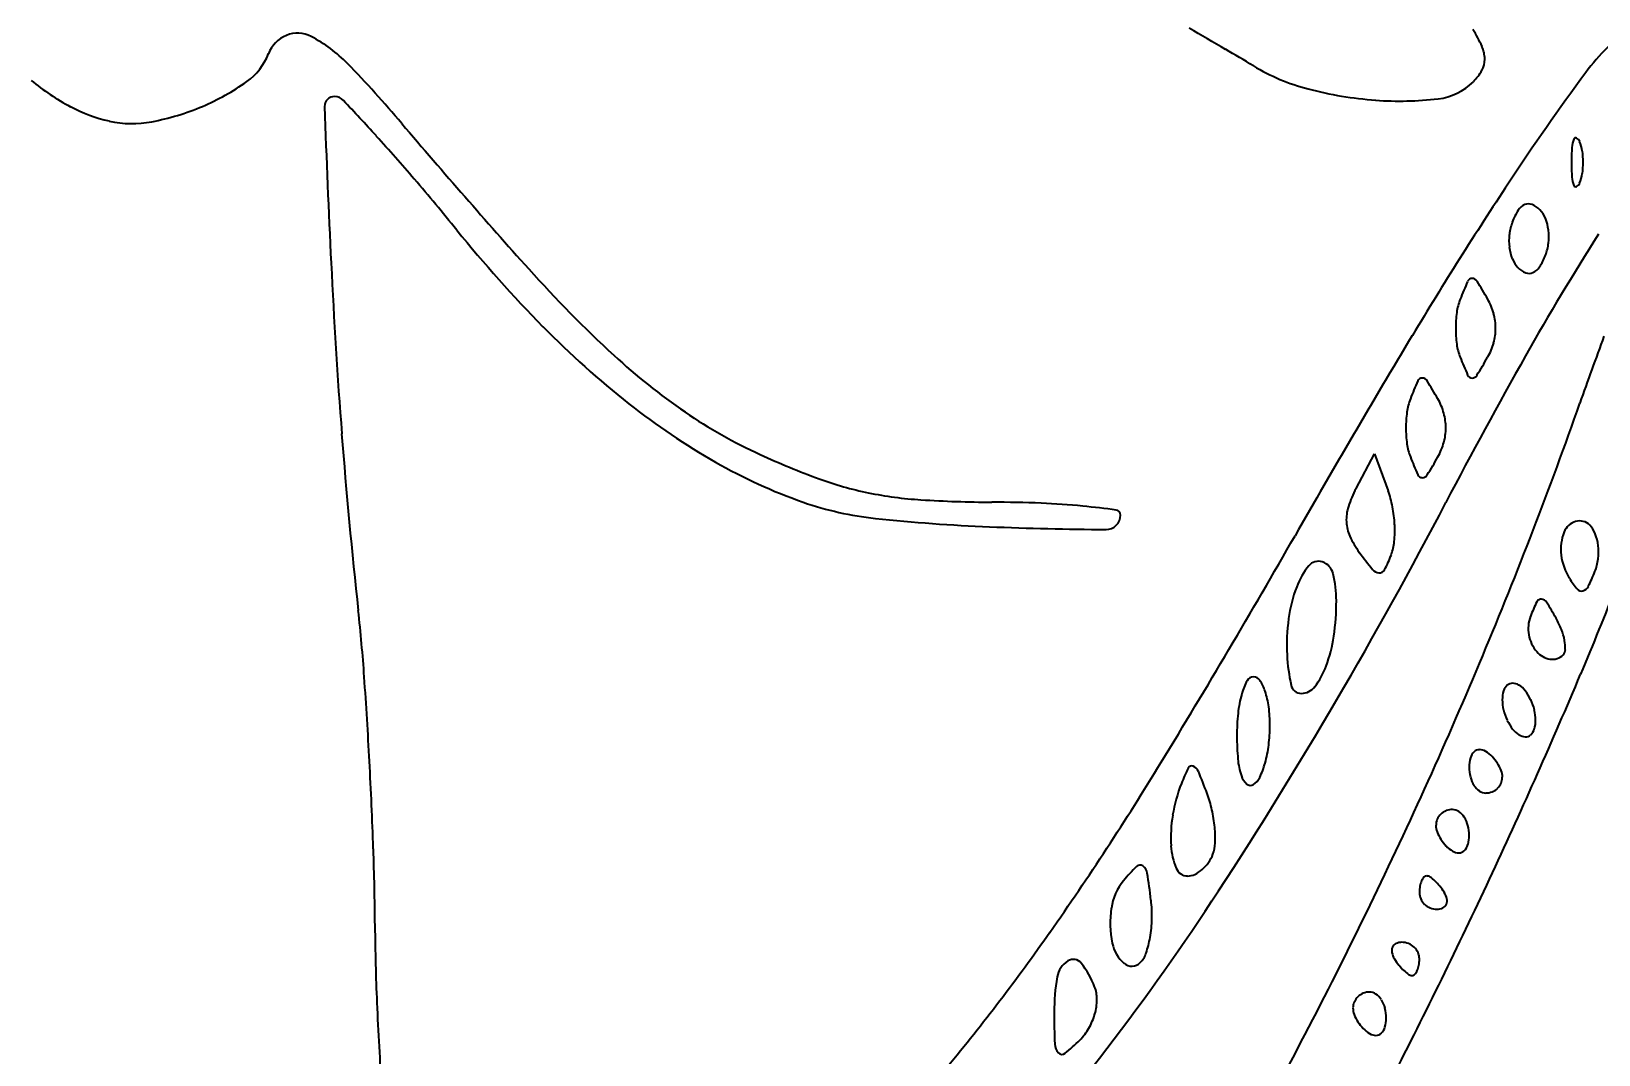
# Model space of a CAD drawing. Header units: millimetres. Extents: x 56222 to 3066687, y -650199 to -121287.
# Drawn here: x 141940.712 to 141941.892, y -185300.135 to -185299.365 of the extents above; entities that cross this region are included whole.
import ezdxf
from ezdxf import colors
from ezdxf.entities.mleader import LeaderData, LeaderLine
from ezdxf.math import Vec2, Vec3

# ---------------------------------------------------------------- set-up
doc = ezdxf.new("R2010")
doc.units = ezdxf.units.MM
doc.header["$MEASUREMENT"] = 0
doc.layers.add('$TD_AUDIT_GENERATED_(A0BDF17)', color=32, linetype='Continuous', lineweight=30)
doc.layers.add('Text', color=7, linetype='Continuous', lineweight=15)
doc.styles.add('style4', font='ARIALN.TTF')

msp = doc.modelspace()

# ---------------------------------------------------------------- linework, layer by layer
at = {"layer": '$TD_AUDIT_GENERATED_(A0BDF17)', "linetype": 'Continuous', "lineweight": 25, "ltscale": 2}
for p, q in [((141941.7091, -185299.709, 0.5173), (141941.7229, -185299.6831, 0.5173)), ((141941.7229, -185299.6831, 0.5173), (141941.7332, -185299.7108, 0.5173))]:
    msp.add_line(p, q, dxfattribs=at)
for centre, radius, start, end in [((141937.8063, -185305.8482, 0.5173), 7.5053, 59.5419, 59.78391), ((141942.0065, -185299.4875, 0.5173), 0.1546, 125.1429, 143.7267), ((141940.9131, -185299.3905, 0.5173), 0.0242, 112.312, 159.0085), ((141940.9123, -185299.3885, 0.5173), 0.0221, 62.3443, 112.312), ((141940.8726, -185299.4643, 0.5173), 0.1077, 44.1012, 62.3443), ((141941.7064, -185299.4201, 0.5173), 0.1068, 24.1668, 31.9874), ((141940.8474, -185299.3653, 0.5173), 0.0461, 305.3541, 339.0085), ((141940.2612, -185301.6736, 0.5173), 2.6625, 59.0176, 59.5419), ((141941.7817, -185299.3863, 0.5173), 0.0242, 0.6079, 24.1669), ((141941.789, -185299.3862, 0.5173), 0.0169, 331.0083, 0.6078), ((141940.2745, -185300.0439, 0.5173), 0.9406, 40.3983, 44.1011), ((141941.7133, -185299.2552, 0.5173), 0.1584, 239.0176, 255.2357), ((141941.7702, -185299.3757, 0.5173), 0.0384, 315.0021, 331.0083), ((141943.6052, -185300.6607, 0.5173), 2.1376, 143.7267, 146.4511), ((141940.8299, -185299.2583, 0.5173), 0.1859, 230.5994, 241.5535), ((141940.7717, -185299.2586, 0.5173), 0.1769, 292.9644, 305.3541), ((141941.7436, -185299.1402, 0.5173), 0.2773, 255.2357, 265.8993), ((141941.7655, -185299.3711, 0.5173), 0.045, 276.6728, 315.0021), ((141940.7945, -185299.3236, 0.5173), 0.1115, 241.5536, 257.6145), ((141940.7678, -185299.2493, 0.5173), 0.187, 280.7267, 292.9644), ((141940.9399, -185299.4214, 0.5173), 0.00728, 87.7039, 182.1227), ((141954.1724, -185298.9309, 0.5173), 13.2489, 182.12263, 182.63325), ((141940.9398, -185299.4237, 0.5173), 0.00962, 43.409, 87.7039), ((141939.352, -185300.9257, 0.5173), 2.1953, 42.4574, 43.409), ((141941.7417, -185299.1672, 0.5173), 0.2503, 265.8993, 276.6728), ((141940.7877, -185299.3546, 0.5173), 0.0799, 257.6145, 280.7267), ((141940.0822, -185300.2576, 0.5173), 1.2055, 40.4028, 42.4574), ((141945.3511, -185295.7236, 0.5173), 5.7256, 220.3983, 221.8523), ((141941.8743, -185299.4467, 0.5173), 0.0015, 61.6496, 158.0276), ((141941.8726, -185299.4499, 0.5173), 0.00517, 21.9766, 61.6498), ((141942.0304, -185299.4636, 0.5173), 0.1593, 175.9939, 180.0021), ((141941.8922, -185299.4539, 0.5173), 0.0208, 158.0276, 175.994), ((141941.8477, -185299.4599, 0.5173), 0.0319, 8.702, 21.9766), ((141941.8238, -185299.4636, 0.5173), 0.0562, 0.0021, 8.7021), ((141942.0304, -185299.4636, 0.5173), 0.1593, 180.0021, 184.0104), ((141941.8238, -185299.4636, 0.5173), 0.0562, 351.3022, 0.0022), ((141939.3749, -185300.8596, 0.5173), 2.1344, 39.0632, 40.4028), ((141944.3237, -185301.1372, 0.5173), 2.9997, 146.4511, 149.0384), ((141941.8922, -185299.4733, 0.5173), 0.0208, 184.0103, 201.9767), ((141941.8743, -185299.4805, 0.5173), 0.0015, 201.9767, 298.3546), ((141941.8726, -185299.4773, 0.5173), 0.00517, 298.3545, 338.0276), ((141941.8477, -185299.4673, 0.5173), 0.0319, 338.0277, 351.3023), ((141941.8747, -185299.527, 0.5173), 0.0515, 148.0155, 159.0086), ((141941.8405, -185299.5056, 0.5173), 0.0111, 113.7973, 148.0154), ((141941.8388, -185299.5018, 0.5173), 0.00694, 67.3078, 113.7974), ((141941.8343, -185299.5125, 0.5173), 0.0186, 45.0022, 67.3078), ((141941.8343, -185299.5125, 0.5173), 0.0185, 21.2683, 45.0021), ((141941.8475, -185298.8529, 0.5173), 1.0501, 219.0632, 224.3832), ((141941.8616, -185299.522, 0.5173), 0.0374, 159.0085, 173.5716), ((141941.8176, -185299.519, 0.5173), 0.0365, 6.975, 21.2683), ((141941.8123, -185299.5197, 0.5173), 0.0418, 353.5715, 6.9751), ((141941.8659, -185299.5225, 0.5173), 0.0418, 173.5715, 186.9751), ((141941.8606, -185299.5231, 0.5173), 0.0365, 186.975, 201.2683), ((141943.5946, -185300.6029, 0.5173), 2.0194, 147.4916, 150.5288), ((141941.8167, -185299.5201, 0.5173), 0.0374, 339.0085, 353.5716), ((141944.8561, -185299.3594, 0.5173), 3.9226, 182.6332, 184.5102), ((141941.8439, -185299.5296, 0.5173), 0.0185, 201.2683, 225.0021), ((141941.8035, -185299.5151, 0.5173), 0.0515, 328.0155, 339.0086), ((141941.8053, -185298.8997, 0.5173), 0.9653, 221.8522, 227.2774), ((141941.7964, -185299.5547, 0.5173), 0.00371, 90.0022, 155.876), ((141941.7964, -185299.5554, 0.5173), 0.00439, 31.8085, 90.0021), ((141941.8439, -185299.5296, 0.5173), 0.0186, 225.0022, 247.3078), ((141941.8394, -185299.5403, 0.5173), 0.00694, 247.3078, 293.7974), ((141941.8377, -185299.5365, 0.5173), 0.0111, 293.7973, 328.0154), ((141942.0418, -185299.6647, 0.5173), 0.2726, 155.8759, 158.9315), ((141941.4935, -185299.7433, 0.5173), 0.3608, 29.3117, 31.8086), ((141941.8306, -185299.5833, 0.5173), 0.0463, 158.9315, 171.7064), ((141941.7647, -185299.591, 0.5173), 0.0498, 15.7864, 29.3118), ((141941.5736, -185299.1209, 0.5173), 0.6668, 224.3832, 231.8588), ((141941.8664, -185299.5885, 0.5173), 0.0824, 171.7064, 180.0021), ((141941.7736, -185299.5885, 0.5173), 0.0405, 0.0021, 15.7864), ((141948.7623, -185303.8001, 0.5173), 8.1759, 149.03845, 150.26274), ((141941.8664, -185299.5885, 0.5173), 0.0824, 180.0021, 188.2979), ((141941.7736, -185299.5885, 0.5173), 0.0405, 344.2179, 0.0021), ((141945.2072, -185300.8184, 0.5173), 3.5305, 159.7159, 160.5852), ((141941.4689, -185299.264, 0.5173), 0.4694, 227.2773, 235.6431), ((141945.1532, -185301.4836, 0.5173), 3.8096, 150.5287, 152.4173), ((141941.8306, -185299.5937, 0.5173), 0.0463, 188.2978, 201.0728), ((141942.0418, -185299.5123, 0.5173), 0.2726, 201.0728, 204.1283), ((141941.4934, -185299.4337, 0.5173), 0.3608, 328.1957, 330.6925), ((141941.7647, -185299.586, 0.5173), 0.0498, 330.6925, 344.2178), ((141942.0043, -185299.7396, 0.5173), 0.2726, 155.8759, 158.9315), ((141941.7589, -185299.6297, 0.5173), 0.00371, 90.0022, 155.876), ((141941.7589, -185299.6304, 0.5173), 0.00439, 31.8085, 90.0021), ((141941.456, -185299.8183, 0.5173), 0.3608, 29.3117, 31.8086), ((141941.7964, -185299.6223, 0.5173), 0.00371, 204.1282, 270.0021), ((141941.7964, -185299.6216, 0.5173), 0.00439, 270.0022, 328.1958), ((141941.4948, -185299.2212, 0.5173), 0.5393, 231.8587, 240.2095), ((141941.7931, -185299.6583, 0.5173), 0.0463, 158.9315, 171.7064), ((141941.7272, -185299.666, 0.5173), 0.0498, 15.7864, 29.3118), ((141938.5315, -185298.4656, 0.5173), 3.5478, 337.295, 340.5852), ((141941.4198, -185299.3359, 0.5173), 0.3824, 235.6432, 245.3991), ((141941.8289, -185299.6635, 0.5173), 0.0824, 171.7064, 180.0021), ((141941.7361, -185299.6635, 0.5173), 0.0405, 0.0021, 15.7864), ((141945.5194, -185299.3071, 0.5173), 4.5881, 184.5102, 186.179), ((141941.8289, -185299.6635, 0.5173), 0.0824, 180.0021, 188.2979), ((141941.7361, -185299.6635, 0.5173), 0.0405, 344.2179, 0.0021), ((141941.7931, -185299.6687, 0.5173), 0.0463, 188.2978, 201.0728), ((141941.7272, -185299.6609, 0.5173), 0.0498, 330.6925, 344.2178), ((141941.423, -185299.3466, 0.5173), 0.3948, 240.2095, 250.7593), ((141941.5171, -185299.1233, 0.5173), 0.6162, 245.3991, 249.8561), ((141942.0043, -185299.5873, 0.5173), 0.2726, 201.0728, 204.1283), ((141941.456, -185299.5087, 0.5173), 0.3608, 328.1957, 330.6925), ((141941.3939, -185299.4592, 0.5173), 0.2584, 249.8561, 258.3876), ((141941.7589, -185299.6972, 0.5173), 0.00371, 204.1282, 270.0021), ((141941.7589, -185299.6966, 0.5173), 0.00439, 270.0022, 328.1958), ((141941.3997, -185299.4309, 0.5173), 0.2873, 258.3876, 266.3797), ((141941.7833, -185299.7488, 0.5173), 0.0842, 151.8472, 161.9586), ((141941.6638, -185299.7364, 0.5173), 0.0739, 10.5676, 20.3028), ((141939.2946, -185298.7584, 0.5173), 2.8043, 337.1146, 340.089), ((141941.3731, -185299.4898, 0.5173), 0.2432, 250.7593, 263.895), ((141941.4378, -185298.8283, 0.5173), 0.8911, 266.3797, 269.817), ((141941.4317, -185300.7417, 0.5173), 1.0223, 87.7363, 89.8169), ((141941.4515, -185300.2409, 0.5173), 0.5211, 84.2912, 87.7363), ((141941.4312, -185300.4441, 0.5173), 0.7253, 82.2896, 84.2912), ((141941.5209, -185299.7291, 0.5173), 0.0109, 269.5542, 0.1007), ((141941.528, -185299.7291, 0.5173), 0.00379, 0.1008, 82.2896), ((141938.6528, -185298.0878, 0.5173), 3.5244, 326.9083, 332.4173), ((141941.7336, -185299.7326, 0.5173), 0.0319, 161.9586, 182.8254), ((141941.6379, -185299.7413, 0.5173), 0.1003, 2.8253, 10.5676), ((141941.4863, -185298.4313, 0.5173), 1.3077, 263.8949, 267.6741), ((141941.5416, -185297.0703, 0.5173), 2.6698, 267.674, 269.5542), ((141941.7316, -185299.7327, 0.5173), 0.0299, 182.8254, 204.5367), ((141941.6466, -185299.7408, 0.5173), 0.0916, 354.8404, 2.8254), ((141941.8777, -185299.7464, 0.5173), 0.0129, 105.4716, 159.0086), ((141941.8772, -185299.7445, 0.5173), 0.011, 45.0021, 105.4716), ((141941.8721, -185299.7496, 0.5173), 0.0181, 20.6503, 45.0022), ((141935.8411, -185296.4188, 0.5173), 6.705, 328.57117, 330.26274), ((141941.7671, -185299.7165, 0.5173), 0.0689, 204.5366, 216.1771), ((141941.7013, -185299.7458, 0.5173), 0.0366, 339.0085, 354.8405), ((141941.8996, -185299.7548, 0.5173), 0.0364, 159.0085, 187.0351), ((141941.8543, -185299.7563, 0.5173), 0.0372, 6.4137, 20.6503), ((141941.8483, -185299.7569, 0.5173), 0.0432, 353.1495, 6.4136), ((141941.6806, -185299.773, 0.5173), 0.00913, 70.7362, 141.2189), ((141941.6794, -185299.7763, 0.5173), 0.0127, 14.0807, 70.7362), ((141941.9482, -185299.584, 0.5173), 0.2933, 216.1771, 219.3547), ((141941.6274, -185299.7174, 0.5173), 0.1159, 332.8467, 339.0086), ((141941.9063, -185299.754, 0.5173), 0.0432, 187.0351, 211.7196), ((141941.8518, -185299.7574, 0.5173), 0.0397, 339.0087, 353.1496), ((141941.7197, -185299.8044, 0.5173), 0.0593, 141.2187, 159.0086), ((141941.6105, -185299.7936, 0.5173), 0.0837, 0.0021, 14.0808), ((141941.7268, -185299.7656, 0.5173), 0.00706, 219.3548, 265.8741), ((141941.7266, -185299.7683, 0.5173), 0.00428, 265.8741, 332.8466), ((141941.7673, -185299.725, 0.5173), 0.1301, 333.5921, 339.0086), ((141941.7622, -185299.8207, 0.5173), 0.1048, 159.0085, 172.5288), ((141941.9253, -185299.7422, 0.5173), 0.0655, 211.7196, 220.5113), ((141941.8787, -185299.782, 0.5173), 0.00427, 220.5112, 284.835), ((141941.8782, -185299.78, 0.5173), 0.00632, 284.835, 333.5922), ((141941.5088, -185299.7936, 0.5173), 0.1854, 351.7373, 0.0022), ((141941.97, -185299.8551, 0.5173), 0.1389, 154.0835, 159.0085), ((141941.8483, -185299.796, 0.5173), 0.00362, 86.047, 154.0833), ((141941.8482, -185299.7974, 0.5173), 0.00504, 32.5502, 86.047), ((141941.6487, -185299.9247, 0.5173), 0.2417, 29.2347, 32.5503), ((141939.5988, -185299.9481, 0.5173), 1.3672, 4.0741, 6.1791), ((141941.8132, -185299.8274, 0.5173), 0.1563, 172.5288, 182.5538), ((141941.8645, -185299.8146, 0.5173), 0.0259, 159.0085, 190.0937), ((141941.8003, -185299.8399, 0.5173), 0.0679, 21.2689, 29.2347), ((141941.5857, -185299.8048, 0.5173), 0.1077, 339.3218, 351.7373), ((141941.8655, -185299.8145, 0.5173), 0.0269, 190.0937, 220.315), ((141941.8202, -185299.8321, 0.5173), 0.0466, 10.703, 21.2691), ((141941.8347, -185299.8294, 0.5173), 0.0318, 358.3206, 10.703), ((141941.7865, -185299.8286, 0.5173), 0.1295, 182.5538, 192.7283), ((141938.3761, -185298.4005, 0.5173), 3.7163, 334.1172, 337.2949), ((141941.8575, -185299.8213, 0.5173), 0.0164, 220.315, 261.3615), ((141941.8567, -185299.8262, 0.5173), 0.0115, 261.3615, 315.0022), ((141941.8607, -185299.8301, 0.5173), 0.00586, 315.0021, 358.3206), ((141941.6278, -185299.8207, 0.5173), 0.0628, 323.1407, 339.3218), ((141937.4957, -185300.0979, 0.5173), 3.4756, 3.0254, 4.0742), ((141941.6743, -185299.8783, 0.5173), 0.0533, 152.5807, 164.3081), ((141941.6318, -185299.8563, 0.5173), 0.00543, 90.0022, 152.5807), ((141941.6318, -185299.8566, 0.5173), 0.00575, 33.4445, 90.0021), ((141941.6067, -185299.8732, 0.5173), 0.0358, 18.7813, 33.4446), ((141941.6679, -185299.8554, 0.5173), 0.00796, 192.7284, 270.0021), ((141941.6679, -185299.8507, 0.5173), 0.0126, 270.0021, 323.1407), ((141937.7754, -185298.1171, 0.5173), 4.4532, 335.0112, 337.1146), ((141941.8289, -185299.864, 0.5173), 0.00915, 131.4134, 164.1433), ((141941.8267, -185299.8616, 0.5173), 0.00591, 88.3507, 131.4133), ((141941.8266, -185299.8652, 0.5173), 0.00955, 58.2846, 88.3507), ((141941.8223, -185299.8722, 0.5173), 0.0178, 37.4399, 58.2847), ((141941.707, -185299.8875, 0.5173), 0.0873, 164.308, 173.9143), ((141941.5824, -185299.8814, 0.5173), 0.0614, 7.3966, 18.7813), ((141941.8433, -185299.8681, 0.5173), 0.0242, 164.1432, 180.002), ((141941.8519, -185299.8681, 0.5173), 0.0328, 180.0022, 193.6556), ((141941.8073, -185299.8837, 0.5173), 0.0366, 25.2758, 37.4399), ((141941.8037, -185299.8854, 0.5173), 0.0407, 13.6556, 25.2758), ((141941.7799, -185299.8953, 0.5173), 0.1606, 173.9142, 180.0022), ((141941.5349, -185299.8876, 0.5173), 0.1093, 0.0021, 7.3967), ((141941.8596, -185299.8662, 0.5173), 0.0407, 193.6556, 205.2758), ((141941.8113, -185299.8835, 0.5173), 0.0328, 0.0022, 13.6556), ((141941.5274, -185299.8876, 0.5173), 0.1168, 352.8089, 0.0022), ((141941.8559, -185299.868, 0.5173), 0.0366, 205.2758, 217.4399), ((141941.841, -185299.8794, 0.5173), 0.0178, 217.4399, 238.2847), ((141941.8344, -185299.8876, 0.5173), 0.00915, 311.4134, 344.1433), ((141941.82, -185299.8835, 0.5173), 0.0242, 344.1432, 0.002), ((141941.8106, -185299.8953, 0.5173), 0.1913, 180.0022, 185.2741), ((141941.5506, -185299.8905, 0.5173), 0.0935, 344.308, 352.8089), ((141941.8019, -185299.9117, 0.5173), 0.00595, 89.9762, 133.2606), ((141941.8019, -185299.9147, 0.5173), 0.00903, 58.2846, 89.9762), ((141941.8367, -185299.8864, 0.5173), 0.00955, 238.2846, 268.3507), ((141941.8365, -185299.8901, 0.5173), 0.00591, 268.3507, 311.4133), ((141937.3412, -185300.106, 0.5173), 3.6303, 1.985, 3.0255), ((141939.4833, -185298.6446, 0.5173), 2.4366, 324.9707, 328.5711), ((141941.6739, -185299.9079, 0.5173), 0.0541, 185.2741, 198.7814), ((141941.5716, -185299.8964, 0.5173), 0.0716, 335.0683, 344.308), ((141941.8206, -185299.9188, 0.5173), 0.0264, 164.871, 180.0021), ((141941.8046, -185299.9145, 0.5173), 0.00984, 133.2606, 164.8711), ((141941.7934, -185299.9285, 0.5173), 0.0253, 44.3651, 58.2846), ((141941.7886, -185299.9332, 0.5173), 0.0319, 32.6795, 44.3651), ((141941.7911, -185299.9316, 0.5173), 0.029, 20.4918, 32.6794), ((141941.6947, -185299.976, 0.5173), 0.1254, 153.2691, 159.0085), ((141941.5854, -185299.9209, 0.5173), 0.00294, 68.572, 153.2693), ((141941.5839, -185299.9246, 0.5173), 0.0069, 22.6631, 68.5719), ((141941.1892, -185300.0894, 0.5173), 0.4347, 20.3028, 22.6631), ((141941.637, -185299.9205, 0.5173), 0.0151, 198.7813, 227.3486), ((141941.6251, -185299.9213, 0.5173), 0.0126, 301.7195, 335.0682), ((141941.8244, -185299.9188, 0.5173), 0.0302, 180.0022, 194.258), ((141941.8159, -185299.921, 0.5173), 0.0215, 194.258, 212.6794), ((141941.8047, -185299.9265, 0.5173), 0.0145, 0.0021, 20.4918), ((141941.8081, -185299.9265, 0.5173), 0.011, 335.9285, 0.0022), ((141941.6984, -185299.9774, 0.5173), 0.1294, 159.0086, 170.038), ((141941.5049, -185299.9726, 0.5173), 0.0981, 12.7266, 20.3027), ((141941.6296, -185299.9285, 0.5173), 0.00413, 227.3487, 301.7196), ((141941.8105, -185299.9244, 0.5173), 0.0151, 212.6794, 235.0652), ((141941.8066, -185299.93, 0.5173), 0.00832, 235.065, 270.0022), ((141941.8066, -185299.9251, 0.5173), 0.0132, 270.0022, 291.2539), ((141941.8069, -185299.9257, 0.5173), 0.0126, 291.254, 313.2605), ((141941.8073, -185299.9261, 0.5173), 0.0119, 313.2605, 335.9284), ((141941.4955, -185299.9747, 0.5173), 0.1077, 5.6627, 12.7266), ((141941.7814, -185299.9634, 0.5173), 0.0126, 111.254, 133.2605), ((141941.7817, -185299.9639, 0.5173), 0.0132, 90.0022, 111.2539), ((141941.7817, -185299.9591, 0.5173), 0.00832, 55.065, 90.0022), ((141941.7778, -185299.9646, 0.5173), 0.0151, 32.6794, 55.0652), ((141941.6666, -185299.9718, 0.5173), 0.097, 170.038, 183.7232), ((141941.511, -185299.9732, 0.5173), 0.0921, 358.2698, 5.6627), ((141941.7802, -185299.9625, 0.5173), 0.011, 155.9285, 180.0022), ((141941.7836, -185299.9625, 0.5173), 0.0145, 180.0021, 200.4918), ((141941.781, -185299.9629, 0.5173), 0.0119, 133.2605, 155.9284), ((141941.7724, -185299.9681, 0.5173), 0.0215, 14.258, 32.6794), ((141941.7639, -185299.9702, 0.5173), 0.0302, 0.0022, 14.258), ((141941.5776, -185299.9752, 0.5173), 0.0254, 339.0085, 358.2698), ((141941.7972, -185299.9574, 0.5173), 0.029, 200.4918, 212.6794), ((141941.7997, -185299.9559, 0.5173), 0.0319, 212.6795, 224.3651), ((141941.7678, -185299.9702, 0.5173), 0.0264, 344.871, 0.0021), ((141938.795, -185300.0556, 0.5173), 2.1757, 0.4582, 1.985), ((141941.6237, -185299.9746, 0.5173), 0.0541, 183.7232, 202.1591), ((141941.5749, -185299.9742, 0.5173), 0.0283, 324.5532, 339.0085), ((141941.7949, -185299.9605, 0.5173), 0.0253, 224.3651, 238.2846), ((141941.7864, -185299.9743, 0.5173), 0.00903, 238.2846, 269.9762), ((141941.7864, -185299.9774, 0.5173), 0.00595, 269.9762, 313.2606), ((141941.7837, -185299.9746, 0.5173), 0.00984, 313.2606, 344.8711), ((141941.6414, -185300.0927, 0.5173), 0.1391, 134.6041, 140.5533), ((141941.5463, -185299.9963, 0.5173), 0.00377, 54.8427, 134.6042), ((141941.5438, -185299.9999, 0.5173), 0.00815, 9.1904, 54.8425), ((141941.0838, -185300.0743, 0.5173), 0.4741, 6.7124, 9.1904), ((141941.5822, -185299.9915, 0.5173), 0.00923, 202.1591, 270.0021), ((141941.5822, -185299.9882, 0.5173), 0.0126, 270.0022, 295.441), ((141941.5768, -185299.9768, 0.5173), 0.0252, 295.4411, 310.5738), ((141941.5739, -185299.9734, 0.5173), 0.0296, 310.5738, 324.5531), ((141937.6276, -185298.0482, 0.5173), 4.6163, 332.9383, 335.0112), ((141939.9998, -185298.9656, 0.5173), 1.9165, 318.2163, 326.9083), ((141941.5664, -185300.031, 0.5173), 0.042, 140.5534, 171.7088), ((141941.7852, -185300.0132, 0.5173), 0.0285, 170.3439, 180.0021), ((141941.774, -185300.0113, 0.5173), 0.0171, 156.2054, 170.3439), ((141941.7676, -185300.0085, 0.5173), 0.0101, 137.6504, 156.2054), ((141941.7622, -185300.0036, 0.5173), 0.00285, 90.0021, 137.6504), ((141941.7622, -185300.0054, 0.5173), 0.00464, 55.4493, 90.0021), ((141941.7481, -185300.0259, 0.5173), 0.0295, 46.644, 55.4492), ((141941.7419, -185300.0324, 0.5173), 0.0385, 38.4797, 46.6439), ((141941.7333, -185300.0393, 0.5173), 0.0496, 31.7197, 38.4798), ((141941.454, -185300.0308, 0.5173), 0.1014, 358.6511, 6.7123), ((141938.4019, -185298.4131, 0.5173), 3.6876, 330.9274, 334.1172), ((141941.7684, -185300.0132, 0.5173), 0.0117, 180.0022, 203.9906), ((141941.7693, -185300.0129, 0.5173), 0.0127, 203.9905, 226.6438), ((141941.7697, -185300.0124, 0.5173), 0.0133, 226.6439, 248.6737), ((141941.7721, -185300.0199, 0.5173), 0.00534, 294.8786, 336.2055), ((141941.7621, -185300.0215, 0.5173), 0.0157, 12.8337, 31.7196), ((141941.7711, -185300.0194, 0.5173), 0.00647, 336.2055, 12.8338), ((141941.6007, -185300.036, 0.5173), 0.0767, 171.7089, 191.5632), ((141941.4601, -185300.0309, 0.5173), 0.0953, 350.2054, 358.6511), ((141941.7699, -185300.0118, 0.5173), 0.0139, 248.6738, 270.0021), ((141941.7699, -185300.0152, 0.5173), 0.0105, 270.0022, 294.8786), ((141942.6363, -185300.0249, 0.5173), 1.6658, 180.4583, 182.4526), ((141940.1528, -185299.1138, 0.5173), 1.619, 320.4555, 324.9707), ((141941.4783, -185300.034, 0.5173), 0.0768, 341.1342, 350.2053), ((141941.5519, -185300.046, 0.5173), 0.0269, 191.5633, 229.6998), ((141941.5335, -185300.0529, 0.5173), 0.0185, 315.0022, 341.1344), ((141941.7423, -185300.057, 0.5173), 0.00647, 156.2055, 192.8338), ((141941.7513, -185300.0549, 0.5173), 0.0157, 192.8337, 211.7196), ((141941.7413, -185300.0565, 0.5173), 0.00534, 114.8786, 156.2055), ((141941.7435, -185300.0612, 0.5173), 0.0105, 90.0022, 114.8786), ((141941.7435, -185300.0646, 0.5173), 0.0139, 68.6738, 90.0021), ((141941.7437, -185300.064, 0.5173), 0.0133, 46.6439, 68.6737), ((141941.7441, -185300.0636, 0.5173), 0.0127, 23.9905, 46.6438), ((141941.745, -185300.0632, 0.5173), 0.0117, 0.0022, 23.9906), ((141941.5015, -185300.0797, 0.5173), 0.0177, 122.3142, 170.4978), ((141941.4962, -185300.0712, 0.5173), 0.00767, 38.0055, 122.3141), ((141941.4481, -185300.1088, 0.5173), 0.0687, 20.9957, 38.0055), ((141941.5402, -185300.0597, 0.5173), 0.00891, 229.6998, 315.0021), ((141941.7801, -185300.0371, 0.5173), 0.0496, 211.7197, 218.4798), ((141941.7715, -185300.044, 0.5173), 0.0385, 218.4797, 226.6439), ((141941.7394, -185300.0651, 0.5173), 0.0171, 336.2054, 350.3439), ((141941.7282, -185300.0632, 0.5173), 0.0285, 350.3439, 0.0021), ((141941.643, -185300.1034, 0.5173), 0.1612, 170.4979, 180.0021), ((141941.7653, -185300.0505, 0.5173), 0.0295, 226.644, 235.4492), ((141941.7512, -185300.071, 0.5173), 0.00464, 235.4493, 270.0021), ((141941.7512, -185300.0728, 0.5173), 0.00285, 270.0021, 317.6504), ((141941.7458, -185300.0679, 0.5173), 0.0101, 317.6504, 336.2054), ((141941.4879, -185300.0935, 0.5173), 0.0261, 359.5189, 20.9958), ((141941.472, -185300.0934, 0.5173), 0.042, 344.4755, 359.5188), ((141941.7186, -185300.1003, 0.5173), 0.0119, 133.2605, 155.9284), ((141941.719, -185300.1008, 0.5173), 0.0126, 111.254, 133.2605), ((141941.7192, -185300.1013, 0.5173), 0.0132, 90.0022, 111.2539), ((141941.7192, -185300.0965, 0.5173), 0.00832, 55.065, 90.0022), ((141941.7153, -185300.102, 0.5173), 0.0151, 32.6794, 55.0652), ((141941.71, -185300.1055, 0.5173), 0.0215, 14.258, 32.6794), ((141943.7537, -185299.9771, 0.5173), 2.7842, 182.4527, 183.8101), ((141942.1599, -185300.1033, 0.5173), 0.6781, 180.0021, 182.0216), ((141941.4675, -185300.0921, 0.5173), 0.0466, 330.1945, 344.4754), ((141941.7177, -185300.0999, 0.5173), 0.011, 155.9285, 180.0022), ((141941.7212, -185300.0999, 0.5173), 0.0145, 180.0021, 200.4918), ((141941.7348, -185300.0949, 0.5173), 0.029, 200.4918, 212.6794), ((141941.7015, -185300.1077, 0.5173), 0.0302, 0.0022, 14.258), ((141941.4707, -185300.094, 0.5173), 0.0429, 315.0022, 330.1944), ((141941.7372, -185300.0933, 0.5173), 0.0319, 212.6795, 224.3651), ((141941.7325, -185300.0979, 0.5173), 0.0253, 224.3651, 238.2846), ((141941.7213, -185300.112, 0.5173), 0.00984, 313.2606, 344.8711), ((141941.7053, -185300.1077, 0.5173), 0.0264, 344.871, 0.0021), ((141941.4926, -185300.1269, 0.5173), 0.0103, 182.0216, 222.494), ((141941.4087, -185300.0319, 0.5173), 0.1307, 308.4553, 315.0022), ((141941.724, -185300.1117, 0.5173), 0.00903, 238.2846, 269.9762), ((141941.724, -185300.1148, 0.5173), 0.00595, 269.9762, 313.2606), ((141941.4877, -185300.1314, 0.5173), 0.00363, 222.4939, 308.4553)]:
    msp.add_arc(centre, radius, start, end, dxfattribs=at)

# ---------------------------------------------------------------- leaders
at = {"layer": 'Text', "color": 1, "lineweight": 0, "ltscale": 20}
ml = msp.add_multileader_mtext('Standard', dxfattribs=at)
ml.set_content('wooden frame', color=1, style='style4')
ml.set_leader_properties()
ml.build(insert=Vec2(0, 0))
ml.multileader.update_dxf_attribs({"dogleg_length": 2.0246, "arrow_head_size": 2})
ctx = ml.context
ctx.base_point, ctx.char_height, ctx.arrow_head_size, ctx.landing_gap_size, ctx.plane_origin = Vec3(141950.8583, -185296.1705, 0.2586), 3, 2, 0.4, Vec3(141883.8228, -185296.1705, 0.2586)
notes = []
notes.append((ctx, [(0, (1, 1, 0), (141948.8337, -185296.1705, 0.2586), (1, 0), 2.0246, [(0, [(141939.0557, -185296.2222, 0.2586)], 0, [])])]))
ctx.mtext.insert = Vec3(141951.2583, -185294.646, 0.2586)
for ctx, leaders in notes:
    for number, flags, end, landing, length, lines in leaders:
        leader = LeaderData()
        leader.index, (leader.has_last_leader_line, leader.has_dogleg_vector, leader.attachment_direction) = number, flags
        leader.last_leader_point, leader.dogleg_vector, leader.dogleg_length = Vec3(end), Vec3(landing), length
        for number, points, colour, breaks in lines:
            line = LeaderLine()
            line.index, line.vertices, line.color, line.breaks = number, Vec3.list(points), colors.encode_raw_color(colour), breaks
            leader.lines.append(line)
        ctx.leaders.append(leader)

doc.saveas('drawing.dxf')
